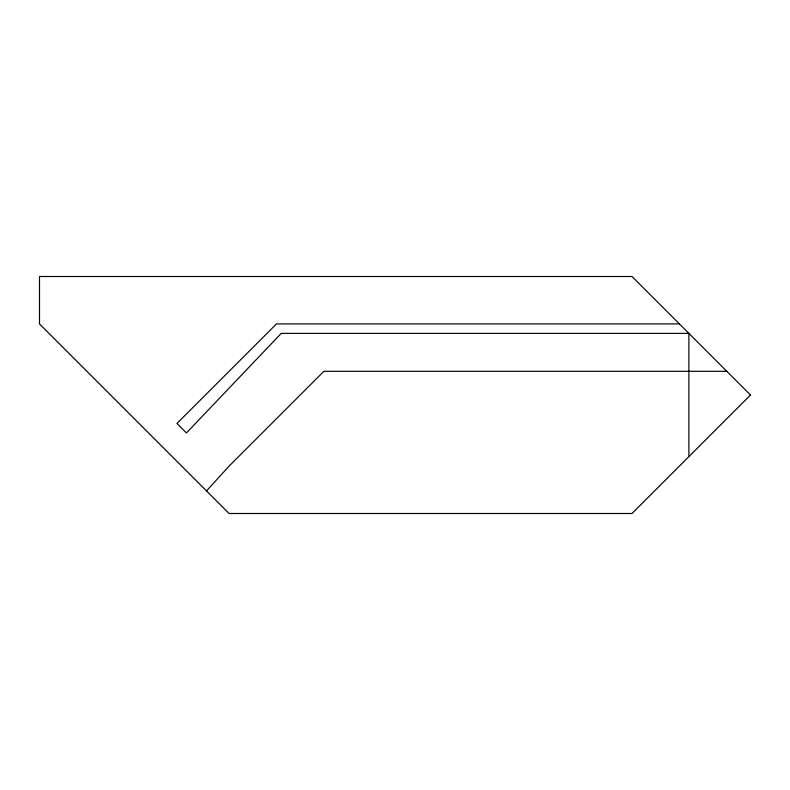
<?xml version="1.0" encoding="UTF-8"?>
<svg xmlns="http://www.w3.org/2000/svg" width="790" height="790" viewBox="0 0 790 790"><rect width="100%" height="100%" fill="white"/><g stroke="black" fill="none" stroke-linecap="round" stroke-linejoin="round"><path stroke-width="1.19" d="M206.526 490.926L229.1 466.1L323.9 371.3L726.8 371.3M679.4 323.9L276.5 323.9L176.96 423.44L186.44 432.92L281.24 333.38L688.88 333.38L688.88 456.62M750.5 395L632 513.5L229.1 513.5L39.5 323.9L39.5 276.5L632 276.5L750.5 395"/></g></svg>
